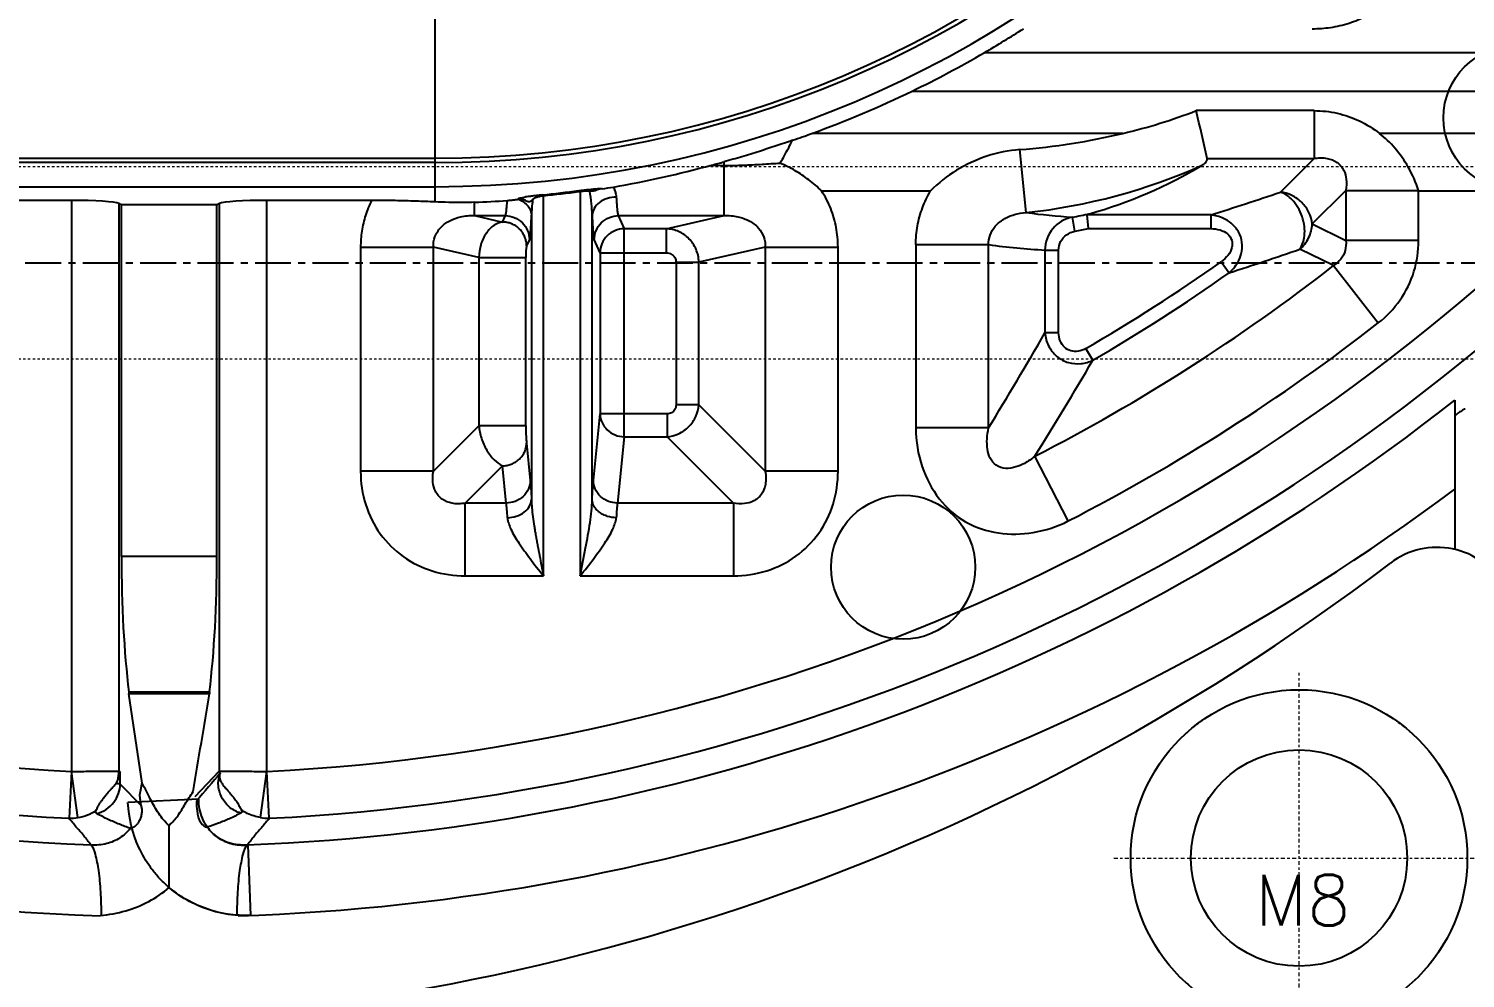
# Model space of a CAD drawing. Header units: millimetres. Extents: x 2588 to 3182, y 1243 to 1719.
# Drawn here: x 2833.5 to 2893.3, y 1402.5 to 1441.9 of the extents above; entities that cross this region are included whole.
import ezdxf

# ---------------------------------------------------------------- set-up
doc = ezdxf.new("R2010")
doc.units = ezdxf.units.MM
doc.linetypes.add('CENTER', pattern=[0.6, 0.375, -0.075, 0.075, -0.075])
doc.linetypes.add('HIDDEN', pattern=[0.2, 0.1, -0.1])
doc.layers.add('21', color=7, linetype='Continuous')
doc.layers.add('cool', color=153, linetype='HIDDEN', lineweight=9)
doc.layers.add('screw', color=33, linetype='Continuous', lineweight=13)
doc.styles.get("Standard").update_dxf_attribs({"font": 'arial.ttf'})
doc.styles.add('TXT', font='txt.shx', dxfattribs={"bigfont": 'gbcbig.shx'})
doc.dimstyles.get("Standard").update_dxf_attribs({"dimtxt": 0.18, "dimasz": 0.18, "dimexe": 0.18, "dimexo": 0.0625, "dimgap": 0.09, "dimtad": 0, "dimtih": 1, "dimtoh": 1, "dimzin": 0, "dimdsep": 46, "dimtxsty": 'Standard', "dimcen": 0.09, "dimadec": 0, "dimazin": 0, "dimtfac": 1, "dimtofl": 0, "dimtmove": 0, "dimatfit": 3, "dimfxl": 0, "dimtolj": 1, "dimtzin": 0, "dimarcsym": 0})

# ---------------------------------------------------------------- blocks, each defined once
blk = doc.blocks.new('screw_m8_i')
at = {"layer": 'screw', "color": 1, "linetype": 'CENTER', "ltscale": 0.435384}
for p, q in [((0, -7.7), (0, 7.7)), ((-7.7, 0), (7.7, 0))]:
    blk.add_line(p, q, dxfattribs=at)
at = {"layer": 'screw', "color": 8, "linetype": 'HIDDEN', "ltscale": 0.435384}
blk.add_circle((0, 0), 7, dxfattribs=at)
at = {"layer": 'screw'}
blk.add_circle((0, 0), 4.5, dxfattribs=at)
at = {"layer": 'screw', "color": 6, "style": 'TXT'}
blk.add_text('M8', height=2.1, dxfattribs=at).set_placement((-1.82, -2.8))
blk = doc.blocks.new('*D39')
at = {"color": 4, "lineweight": -2, "transparency": 16777216}
blk.add_line((2833.383, 1335.879), (2833.383, 1325.714), dxfattribs=at)
at = {"layer": 'Defpoints', "color": 0, "transparency": 16777216}
for p in [(2833.383, 1489.21), (2833.383, 1335.879), (2833.383, 1325.714)]:
    blk.add_point(p, dxfattribs=at)
at = {"color": 6, "transparency": 16777216, "insert": (2833.383, 1319.229), "char_height": 5, "attachment_point": 5, "rotation": 90}
blk.add_mtext('\\A1;0.00', dxfattribs=at)

msp = doc.modelspace()

# ---------------------------------------------------------------- linework, layer by layer
at = {"color": 6, "linetype": 'Continuous'}
for p, q in [((2850.443, 1445.357), (2850.443, 1434.744)), ((2903.1, 1440.948), (2873.283, 1440.948)), ((2870.281, 1439.353), (2903.099, 1439.353)), ((2887.001, 1438.54), (2882.101, 1438.54)), ((2887.001, 1438.54), (2887.001, 1436.547)), ((2879.051, 1437.594), (2866.122, 1437.594)), ((2901.267, 1437.594), (2889.724, 1437.594)), ((2875.034, 1434.302), (2874.76, 1436.919)), ((2806.223, 1436.56), (2850.443, 1436.56)), ((2850.443, 1436.382), (2806.223, 1436.382)), ((2861.948, 1436.274), (2862.463, 1436.262)), ((2862.463, 1434.173), (2862.463, 1436.411)), ((2882.552, 1436.547), (2887.001, 1436.547)), ((2885.604, 1435.15), (2887.001, 1436.547)), ((2806.223, 1435.377), (2850.443, 1435.377)), ((2854.903, 1434.996), (2854.899, 1435.038)), ((2856.424, 1435.215), (2856.429, 1435.174)), ((2856.482, 1435.182), (2856.482, 1419.19)), ((2866.524, 1435.201), (2871.055, 1435.201)), ((2888.325, 1435.224), (2886.927, 1433.826)), ((2888.325, 1435.224), (2891.35, 1435.224)), ((2888.325, 1435.224), (2888.325, 1433.14)), ((2891.35, 1433.14), (2891.35, 1435.224)), ((2891.35, 1435.201), (2898.126, 1435.201)), ((2835.323, 1434.806), (2830.97, 1434.806)), ((2835.323, 1434.806), (2835.323, 1411.058)), ((2837.303, 1434.675), (2837.403, 1434.63)), ((2837.303, 1411.066), (2837.303, 1434.675)), ((2837.403, 1434.63), (2841.372, 1434.63)), ((2837.403, 1419.993), (2837.403, 1434.63)), ((2841.372, 1434.63), (2841.473, 1434.675)), ((2841.372, 1419.993), (2841.372, 1434.63)), ((2841.473, 1434.675), (2841.473, 1411.066)), ((2847.806, 1434.806), (2843.452, 1434.806)), ((2843.452, 1411.058), (2843.452, 1434.806)), ((2852.09, 1434.173), (2852.09, 1434.727)), ((2853.905, 1434.874), (2853.908, 1434.856)), ((2854.956, 1419.19), (2854.956, 1435.003)), ((2852.09, 1434.173), (2853.372, 1434.173)), ((2852.09, 1434.173), (2853.254, 1433.906)), ((2853.254, 1433.906), (2853.372, 1434.173)), ((2854.456, 1434.19), (2854.456, 1422.362)), ((2856.981, 1422.362), (2856.981, 1434.19)), ((2858.065, 1434.173), (2862.463, 1434.173)), ((2858.065, 1434.173), (2858.309, 1433.623)), ((2860.058, 1433.623), (2862.463, 1434.173)), ((2877.059, 1433.522), (2876.951, 1434.11)), ((2882.706, 1434.2), (2877.564, 1434.2)), ((2877.623, 1433.632), (2877.564, 1434.2)), ((2882.706, 1434.2), (2882.706, 1433.632)), ((2860.058, 1433.623), (2858.309, 1433.623)), ((2858.309, 1424.978), (2858.309, 1433.623)), ((2860.058, 1433.623), (2860.058, 1432.626)), ((2877.623, 1433.632), (2882.706, 1433.632)), ((2886.927, 1433.826), (2888.325, 1433.14)), ((2847.349, 1432.866), (2850.375, 1432.866)), ((2847.349, 1432.866), (2847.349, 1423.539)), ((2852.271, 1432.433), (2850.375, 1432.866)), ((2850.375, 1423.539), (2850.375, 1432.866)), ((2854.372, 1433.176), (2854.254, 1432.91)), ((2857.31, 1432.626), (2857.066, 1433.176)), ((2864.178, 1432.866), (2861.416, 1432.235)), ((2864.178, 1432.866), (2867.204, 1432.866)), ((2864.178, 1432.866), (2864.178, 1423.539)), ((2867.204, 1423.539), (2867.204, 1432.866)), ((2870.438, 1432.966), (2873.464, 1432.966)), ((2870.438, 1432.966), (2870.438, 1425.341)), ((2873.464, 1425.341), (2873.464, 1432.966)), ((2875.811, 1432.741), (2876.379, 1432.741)), ((2875.811, 1432.741), (2875.811, 1429.3)), ((2876.379, 1429.3), (2876.379, 1432.741)), ((2887.814, 1432.096), (2886.408, 1432.775)), ((2891.35, 1433.14), (2888.325, 1433.14)), ((2852.271, 1432.433), (2854.216, 1432.433)), ((2852.271, 1432.433), (2852.271, 1425.435)), ((2854.216, 1425.435), (2854.216, 1432.433)), ((2857.31, 1432.626), (2860.058, 1432.626)), ((2857.31, 1432.626), (2857.31, 1425.923)), ((2860.47, 1432.235), (2861.416, 1432.235)), ((2860.47, 1432.235), (2860.47, 1426.301)), ((2861.416, 1426.301), (2861.416, 1432.235)), ((2883.142, 1432.258), (2883.469, 1431.795)), ((2887.814, 1432.096), (2889.674, 1429.709)), ((2876.379, 1429.3), (2875.811, 1429.3)), ((2877.8, 1428.156), (2877.515, 1428.646)), ((2861.416, 1426.301), (2860.47, 1426.301)), ((2861.416, 1426.301), (2864.178, 1423.539)), ((2892.858, 1426.498), (2892.858, 1420.29)), ((2857.03, 1423.161), (2857.31, 1425.923)), ((2860.092, 1425.923), (2857.31, 1425.923)), ((2860.092, 1425.923), (2860.092, 1424.978)), ((2850.375, 1423.539), (2852.271, 1425.435)), ((2854.216, 1425.435), (2852.271, 1425.435)), ((2858.309, 1424.978), (2858.029, 1422.215)), ((2858.309, 1424.978), (2860.092, 1424.978)), ((2862.855, 1422.215), (2860.092, 1424.978)), ((2873.464, 1425.341), (2870.438, 1425.341)), ((2854.25, 1424.713), (2854.408, 1423.161)), ((2853.251, 1423.768), (2851.699, 1422.215)), ((2853.408, 1422.215), (2853.251, 1423.768)), ((2876.775, 1421.472), (2875.392, 1424.164)), ((2850.375, 1423.539), (2847.349, 1423.539)), ((2867.204, 1423.539), (2864.178, 1423.539)), ((2853.408, 1422.215), (2851.699, 1422.215)), ((2851.699, 1419.19), (2851.699, 1422.215)), ((2862.855, 1422.215), (2858.029, 1422.215)), ((2862.855, 1422.215), (2862.855, 1419.19)), ((2841.372, 1419.993), (2837.403, 1419.993)), ((2851.699, 1419.19), (2854.956, 1419.19)), ((2856.482, 1419.19), (2862.855, 1419.19)), ((2837.709, 1414.362), (2841.066, 1414.362)), ((2837.709, 1414.362), (2837.709, 1414.284)), ((2841.066, 1414.284), (2837.709, 1414.284)), ((2838.259, 1410.564), (2837.709, 1414.284)), ((2841.066, 1414.362), (2841.066, 1414.284)), ((2835.321, 1411.058), (2835.226, 1409.104)), ((2835.592, 1409.134), (2835.323, 1411.058)), ((2837.303, 1411.066), (2837.355, 1411)), ((2837.355, 1410.531), (2837.355, 1411)), ((2843.183, 1409.137), (2843.452, 1411.058)), ((2843.549, 1409.104), (2843.454, 1411.058)), ((2837.355, 1410.531), (2838.226, 1409.631))]:
    msp.add_line(p, q, dxfattribs=at)
at = {"color": 7, "linetype": 'Continuous'}
for p, q in [((2840.475, 1410.018), (2841.473, 1411.066)), ((2840.619, 1409.898), (2837.673, 1409.757)), ((2842.653, 1408.001), (2842.775, 1405.068))]:
    msp.add_line(p, q, dxfattribs=at)
at = {"color": 6, "linetype": 'Continuous'}
msp.add_lwpolyline([(2854.899, 1435.04), (2854.533, 1435), (2854.201, 1434.955)], dxfattribs=at)
for centre, radius in [((2895.383, 1438.24), 3), ((2869.913, 1419.55), 3), ((2886.376, 1407.453), 7), ((2886.376, 1407.453), 4.5)]:
    msp.add_circle(centre, radius, dxfattribs=at)
for centre, radius, start, end in [((2839.388, 1494.241), 86.814, 316.84438, 88.8719), ((2839.388, 1494.241), 85.826, 320.71572, 88.869), ((2850.443, 1480.171), 44.794, 270, 359.99999), ((2850.443, 1480.171), 43.789, 270, 0), ((2850.443, 1480.171), 43.61, 270, 0), ((2850.443, 1480.171), 45.389, 300.21353, 302.63252), ((2851.233, 1478.826), 43.829, 295.76063, 300.20527), ((2873.668, 1460.326), 23.361, 283.32289, 291.16125), ((2678.096, 1391.36), 209.39, 12.46276, 13.02183), ((2850.235, 1481.023), 46.244, 289.02782, 290.09274), ((2872.555, 1464.921), 28.089, 274.50351, 283.37272), ((2849.657, 1481.678), 47.038, 280.05138, 285.14717), ((2850.485, 1480.406), 45.597, 284.55957, 285.22963), ((2872.553, 1458.061), 23.888, 275.9618, 294.2187), ((2839.388, 1494.241), 83.282, 225.14633, 267.20266), ((2839.388, 1494.241), 83.282, 272.79734, 314.85367), ((2850.443, 1480.171), 45.352, 275.63875, 277.57834), ((2850.443, 1480.171), 45.393, 275.70619, 277.57842), ((2856.458, 1443.329), 8.091, 276.64421, 279.98658), ((2834.659, 1585.57), 158.813, 287.61018, 288.71043), ((2850.376, 1476.365), 41.674, 272.35691, 274.22827), ((2853.942, 1434.372), 0.504, 62.68974, 94.18356), ((2878.504, 1459.37), 25.307, 262.11784, 266.48106), ((2877.221, 1432.727), 1.41, 101.0368, 179.41428), ((2872.553, 1458.061), 24.351, 280.40607, 282.09853), ((2872.553, 1458.061), 24.949, 280.40607, 281.72584), ((2877.182, 1459.451), 26.745, 262.00864, 267.06263), ((2834.254, 1584.181), 160.137, 287.89859, 289.007), ((2839.388, 1494.241), 86.302, 225.62682, 267.84392), ((2839.388, 1494.241), 85.238, 226.49032, 267.20136), ((2839.388, 1494.241), 85.238, 272.79864, 313.50971), ((2839.388, 1494.241), 78.785, 297.19344, 307.9278), ((2839.388, 1494.241), 75.871, 300.16777, 305.21885), ((2839.388, 1494.241), 76.438, 300.16777, 305.21885), ((2839.388, 1494.241), 89.237, 225.62682, 268.15566), ((2839.388, 1494.241), 81.811, 297.19344, 307.9278), ((2721.588, 1518.07), 177.946, 328.59364, 330.07572), ((2723.367, 1518.579), 178.958, 328.15773, 329.65045), ((2839.388, 1494.241), 86.302, 272.15608, 308.28444), ((2839.388, 1494.241), 89.237, 271.84434, 306.81206), ((2892.119, 1417.176), 3.2, 29.3628, 127.32513), ((2833.358, 1494.241), 93.711, 232.70186, 307.32513), ((2835.326, 1411.144), 1.978, 346.63137, 357.74458), ((2835.237, 1411.169), 2.066, 279.90803, 302.58499), ((2835.247, 1411.121), 2.017, 269.39532, 279.85526), ((2843.528, 1411.121), 2.017, 260.14472, 270.60467), ((2833.358, 1494.241), 111.711, 233.55477, 306.46929)]:
    msp.add_arc(centre, radius, start, end, dxfattribs=at)
at = {"color": 7, "linetype": 'Continuous'}
msp.add_arc((2899.746, 1359.914), 77.452, 138.73818, 139.87491, dxfattribs=at)
at = {"color": 6, "linetype": 'Continuous'}
for centre, major_axis, ratio, start_param, end_param in [((2850.443, 1480.458), (0, 45.642), 0.99998, -2.790919, -2.691923), ((2872.553, 1453.501), (0, 19.951), 0.973528, -2.875699, -2.612754), ((2835.323, 1434.648), (2.01, 0), 0.078702, 0.174533, 1.570796), ((2843.452, 1434.648), (2.01, 0), 0.078702, 1.570796, 2.96706), ((2839.166, 1419.993), (0, 10), 0.176327, -4.712389, -4.114277), ((2839.609, 1419.993), (0, 10), 0.176327, -2.168909, -1.570796)]:
    msp.add_ellipse(centre, major_axis=major_axis, ratio=ratio, start_param=start_param, end_param=end_param, dxfattribs=at)
for points, knots in [([(2886.93, 1441.947), (2887.183, 1441.947), (2887.701, 1441.985), (2888.462, 1442.16), (2889.173, 1442.454), (2889.797, 1442.839), (2890.331, 1443.296), (2890.79, 1443.832), (2891.178, 1444.461), (2891.472, 1445.179), (2891.645, 1445.938), (2891.681, 1446.451), (2891.681, 1446.698)], [0, 0, 0, 0, 0.101243, 0.207278, 0.311362, 0.408018, 0.499665, 0.591828, 0.689541, 0.794718, 0.900878, 1, 1, 1, 1]), ([(2887.001, 1438.54), (2887.324, 1438.54), (2887.975, 1438.467), (2888.904, 1438.144), (2889.465, 1437.796), (2889.724, 1437.594)], [0, 0, 0, 0, 0.331319, 0.663418, 1, 1, 1, 1]), ([(2891.35, 1435.212), (2891.241, 1435.551), (2890.968, 1436.176), (2890.405, 1436.977), (2889.959, 1437.411), (2889.724, 1437.594)], [0, 0, 0, 0, 0.364983, 0.694844, 1, 1, 1, 1]), ([(2865.312, 1437.306), (2865.086, 1437.228), (2864.627, 1437.071), (2863.927, 1436.843), (2863.204, 1436.619), (2862.713, 1436.479), (2862.463, 1436.411)], [0, 0, 0, 0, 0.240242, 0.486655, 0.739652, 1, 1, 1, 1]), ([(2864.8, 1436.355), (2864.862, 1436.462), (2864.98, 1436.674), (2865.152, 1436.99), (2865.261, 1437.2), (2865.312, 1437.306)], [0, 0, 0, 0, 0.342165, 0.674136, 1, 1, 1, 1]), ([(2874.76, 1436.919), (2874.297, 1436.882), (2873.377, 1436.695), (2872.11, 1436.107), (2871.375, 1435.531), (2871.055, 1435.201)], [0, 0, 0, 0, 0.335156, 0.668796, 1, 1, 1, 1]), ([(2862.463, 1436.262), (2862.73, 1436.256), (2863.257, 1436.271), (2864.037, 1436.308), (2864.549, 1436.344), (2864.803, 1436.359)], [0, 0, 0, 0, 0.342239, 0.675009, 1, 1, 1, 1]), ([(2866.524, 1435.201), (2866.359, 1435.364), (2866.006, 1435.666), (2865.428, 1436.055), (2865.014, 1436.264), (2864.8, 1436.355)], [0, 0, 0, 0, 0.334172, 0.665762, 1, 1, 1, 1]), ([(2882.352, 1436.275), (2882.396, 1436.302), (2882.47, 1436.353), (2882.548, 1436.446), (2882.558, 1436.518), (2882.552, 1436.547)], [0, 0, 0, 0, 0.431863, 0.750814, 1, 1, 1, 1]), ([(2887.001, 1436.547), (2887.181, 1436.579), (2887.519, 1436.594), (2887.979, 1436.417), (2888.26, 1436.08), (2888.369, 1435.659), (2888.352, 1435.375), (2888.325, 1435.224)], [0, 0, 0, 0, 0.242115, 0.43618, 0.629762, 0.796712, 1, 1, 1, 1]), ([(2853.903, 1434.874), (2853.911, 1434.902), (2854.045, 1434.911), (2854.22, 1434.964), (2854.541, 1434.999), (2854.77, 1435.026), (2854.899, 1435.038)], [0, 0, 0, 0, 0.084378, 0.304706, 0.618029, 1, 1, 1, 1]), ([(2856.424, 1435.215), (2856.568, 1435.234), (2856.827, 1435.266), (2857.15, 1435.293), (2857.331, 1435.303), (2857.394, 1435.292)], [0, 0, 0, 0, 0.44791, 0.801667, 1, 1, 1, 1]), ([(2856.482, 1435.182), (2856.532, 1435.19), (2856.628, 1435.202), (2856.762, 1435.21), (2856.846, 1435.205), (2856.882, 1435.196)], [0, 0, 0, 0, 0.379287, 0.723555, 1, 1, 1, 1]), ([(2857.393, 1435.292), (2857.325, 1435.284), (2857.201, 1435.248), (2857.038, 1435.179), (2856.928, 1435.185), (2856.882, 1435.196)], [0, 0, 0, 0, 0.392722, 0.73009, 1, 1, 1, 1]), ([(2856.981, 1434.19), (2856.979, 1434.35), (2856.954, 1434.687), (2856.908, 1435.021), (2856.882, 1435.196)], [0, 0, 0, 0, 0.475705, 1, 1, 1, 1]), ([(2857.866, 1435.361), (2857.888, 1435.312), (2857.926, 1435.217), (2857.966, 1435.077), (2857.979, 1434.988), (2857.981, 1434.946)], [0, 0, 0, 0, 0.375595, 0.707098, 1, 1, 1, 1]), ([(2867.204, 1432.866), (2867.204, 1433.138), (2867.153, 1433.685), (2866.923, 1434.477), (2866.671, 1434.969), (2866.524, 1435.201)], [0, 0, 0, 0, 0.331752, 0.664655, 1, 1, 1, 1]), ([(2870.438, 1432.966), (2870.438, 1433.226), (2870.486, 1433.747), (2870.695, 1434.504), (2870.922, 1434.977), (2871.055, 1435.201)], [0, 0, 0, 0, 0.332779, 0.665943, 1, 1, 1, 1]), ([(2886.408, 1432.775), (2886.521, 1432.935), (2886.622, 1433.263), (2886.611, 1433.731), (2886.523, 1434.138), (2886.345, 1434.514), (2886.07, 1434.892), (2885.791, 1435.092), (2885.604, 1435.15)], [0, 0, 0, 0, 0.209626, 0.348725, 0.500005, 0.651284, 0.79038, 1, 1, 1, 1]), ([(2886.927, 1433.826), (2886.91, 1433.991), (2886.813, 1434.32), (2886.513, 1434.736), (2886.097, 1435.036), (2885.768, 1435.133), (2885.604, 1435.15)], [0, 0, 0, 0, 0.24677, 0.500032, 0.753278, 1, 1, 1, 1]), ([(2847.806, 1434.806), (2847.706, 1434.605), (2847.537, 1434.189), (2847.383, 1433.535), (2847.349, 1433.089), (2847.349, 1432.866)], [0, 0, 0, 0, 0.334849, 0.667893, 1, 1, 1, 1]), ([(2850.443, 1434.744), (2850.182, 1434.755), (2849.629, 1434.777), (2848.75, 1434.8), (2848.131, 1434.806), (2847.806, 1434.806)], [0, 0, 0, 0, 0.296345, 0.630119, 1, 1, 1, 1]), ([(2852.09, 1434.727), (2851.914, 1434.719), (2851.554, 1434.713), (2851.005, 1434.722), (2850.633, 1434.736), (2850.443, 1434.744)], [0, 0, 0, 0, 0.321473, 0.653789, 1, 1, 1, 1]), ([(2853.372, 1434.173), (2853.384, 1434.193), (2853.397, 1434.261), (2853.417, 1434.389), (2853.434, 1434.578), (2853.444, 1434.723), (2853.449, 1434.805)], [0, 0, 0, 0, 0.111021, 0.317179, 0.615023, 1, 1, 1, 1]), ([(2853.45, 1434.805), (2853.502, 1434.809), (2853.604, 1434.818), (2853.754, 1434.835), (2853.852, 1434.848), (2853.899, 1434.855)], [0, 0, 0, 0, 0.343261, 0.67989, 1, 1, 1, 1]), ([(2854.173, 1434.819), (2854.146, 1434.831), (2854.088, 1434.85), (2853.999, 1434.862), (2853.938, 1434.86), (2853.908, 1434.856)], [0, 0, 0, 0, 0.331938, 0.667251, 1, 1, 1, 1]), ([(2853.909, 1434.856), (2853.989, 1434.824), (2854.137, 1434.743), (2854.362, 1434.54), (2854.452, 1434.325), (2854.456, 1434.19)], [0, 0, 0, 0, 0.286489, 0.553933, 1, 1, 1, 1]), ([(2854.508, 1434.853), (2854.48, 1434.822), (2854.438, 1434.75), (2854.292, 1434.735), (2854.222, 1434.799), (2854.173, 1434.82)], [0, 0, 0, 0, 0.321347, 0.590188, 1, 1, 1, 1]), ([(2854.508, 1434.853), (2854.501, 1434.795), (2854.476, 1434.575), (2854.458, 1434.353), (2854.456, 1434.19)], [0, 0, 0, 0, 0.26521, 1, 1, 1, 1]), ([(2854.508, 1434.853), (2854.535, 1434.882), (2854.612, 1434.929), (2854.748, 1434.97), (2854.849, 1434.988), (2854.903, 1434.996)], [0, 0, 0, 0, 0.278004, 0.618672, 1, 1, 1, 1]), ([(2857.981, 1434.946), (2857.857, 1434.943), (2857.61, 1434.9), (2857.278, 1434.746), (2857.051, 1434.492), (2856.984, 1434.286), (2856.981, 1434.19)], [0, 0, 0, 0, 0.271395, 0.54426, 0.789177, 1, 1, 1, 1]), ([(2857.981, 1434.946), (2857.986, 1434.845), (2857.997, 1434.667), (2858.017, 1434.436), (2858.034, 1434.288), (2858.051, 1434.209), (2858.06, 1434.182), (2858.065, 1434.173)], [0, 0, 0, 0, 0.387453, 0.686657, 0.892209, 0.958434, 1, 1, 1, 1]), ([(2850.375, 1432.866), (2850.367, 1433.01), (2850.412, 1433.313), (2850.664, 1433.703), (2851.049, 1433.984), (2851.538, 1434.154), (2851.895, 1434.181), (2852.09, 1434.173)], [0, 0, 0, 0, 0.178851, 0.365644, 0.561373, 0.758659, 1, 1, 1, 1]), ([(2853.254, 1433.906), (2853.129, 1433.891), (2852.861, 1433.784), (2852.54, 1433.44), (2852.326, 1432.968), (2852.274, 1432.609), (2852.271, 1432.433)], [0, 0, 0, 0, 0.197654, 0.43658, 0.723113, 1, 1, 1, 1]), ([(2854.254, 1432.91), (2854.253, 1432.939), (2854.251, 1433), (2854.238, 1433.092), (2854.216, 1433.185), (2854.184, 1433.277), (2854.142, 1433.368), (2854.091, 1433.456), (2854.03, 1433.539), (2853.961, 1433.615), (2853.884, 1433.684), (2853.801, 1433.745), (2853.713, 1433.796), (2853.622, 1433.837), (2853.529, 1433.869), (2853.436, 1433.891), (2853.344, 1433.904), (2853.284, 1433.906), (2853.254, 1433.906)], [0, 0, 0, 0, 0.05723, 0.116398, 0.177338, 0.239841, 0.303659, 0.368504, 0.434057, 0.499978, 0.565914, 0.631511, 0.696425, 0.760333, 0.822943, 0.883999, 0.943287, 1, 1, 1, 1]), ([(2853.372, 1434.173), (2853.498, 1434.172), (2853.757, 1434.115), (2854.099, 1433.901), (2854.314, 1433.56), (2854.371, 1433.301), (2854.372, 1433.176)], [0, 0, 0, 0, 0.242666, 0.500406, 0.757887, 1, 1, 1, 1]), ([(2854.372, 1433.176), (2854.393, 1433.226), (2854.406, 1433.4), (2854.439, 1433.735), (2854.449, 1434.021), (2854.456, 1434.19)], [0, 0, 0, 0, 0.162831, 0.500859, 1, 1, 1, 1]), ([(2856.981, 1434.19), (2856.988, 1434.022), (2856.999, 1433.738), (2857.031, 1433.402), (2857.044, 1433.229), (2857.065, 1433.177)], [0, 0, 0, 0, 0.497079, 0.835041, 1, 1, 1, 1]), ([(2857.066, 1433.176), (2857.066, 1433.301), (2857.123, 1433.56), (2857.338, 1433.901), (2857.68, 1434.115), (2857.94, 1434.172), (2858.065, 1434.173)], [0, 0, 0, 0, 0.242114, 0.499595, 0.757335, 1, 1, 1, 1]), ([(2862.463, 1434.173), (2862.656, 1434.181), (2863.021, 1434.154), (2863.517, 1433.978), (2863.906, 1433.688), (2864.142, 1433.295), (2864.185, 1433.004), (2864.178, 1432.866)], [0, 0, 0, 0, 0.239968, 0.446783, 0.645441, 0.828991, 1, 1, 1, 1]), ([(2873.464, 1432.966), (2873.46, 1433.1), (2873.506, 1433.381), (2873.731, 1433.758), (2874.092, 1434.048), (2874.539, 1434.238), (2874.866, 1434.292), (2875.034, 1434.302)], [0, 0, 0, 0, 0.177813, 0.365455, 0.566767, 0.778381, 1, 1, 1, 1]), ([(2877.564, 1434.2), (2877.562, 1434.219), (2877.612, 1434.236), (2877.641, 1434.246), (2877.656, 1434.251)], [0, 0, 0, 0, 0.544166, 1, 1, 1, 1]), ([(2883.469, 1431.795), (2883.612, 1431.916), (2883.821, 1432.162), (2884.003, 1432.607), (2884.034, 1433.058), (2883.882, 1433.515), (2883.595, 1433.857), (2883.194, 1434.104), (2882.889, 1434.183), (2882.706, 1434.2)], [0, 0, 0, 0, 0.170743, 0.288157, 0.434712, 0.5735, 0.718369, 0.832428, 1, 1, 1, 1]), ([(2858.309, 1433.623), (2858.18, 1433.623), (2857.917, 1433.57), (2857.586, 1433.348), (2857.363, 1433.017), (2857.31, 1432.755), (2857.31, 1432.626)], [0, 0, 0, 0, 0.250182, 0.500402, 0.750386, 1, 1, 1, 1]), ([(2861.416, 1432.235), (2861.412, 1432.419), (2861.335, 1432.782), (2861.029, 1433.236), (2860.586, 1433.542), (2860.233, 1433.62), (2860.058, 1433.623)], [0, 0, 0, 0, 0.25924, 0.507375, 0.753274, 1, 1, 1, 1]), ([(2876.379, 1432.741), (2876.381, 1432.861), (2876.438, 1433.107), (2876.691, 1433.399), (2876.933, 1433.495), (2877.059, 1433.522)], [0, 0, 0, 0, 0.322511, 0.654381, 1, 1, 1, 1]), ([(2882.706, 1433.632), (2882.837, 1433.632), (2883.087, 1433.601), (2883.41, 1433.443), (2883.609, 1433.164), (2883.609, 1432.822), (2883.436, 1432.504), (2883.25, 1432.334), (2883.142, 1432.258)], [0, 0, 0, 0, 0.186378, 0.352214, 0.499216, 0.646556, 0.812971, 1, 1, 1, 1]), ([(2854.254, 1432.91), (2854.25, 1432.902), (2854.245, 1432.881), (2854.238, 1432.843), (2854.233, 1432.803), (2854.229, 1432.766), (2854.226, 1432.734), (2854.224, 1432.701), (2854.222, 1432.665), (2854.22, 1432.628), (2854.218, 1432.59), (2854.217, 1432.551), (2854.216, 1432.51), (2854.216, 1432.47), (2854.216, 1432.444), (2854.216, 1432.433)], [0, 0, 0, 0, 0.053376, 0.134729, 0.241119, 0.3027, 0.369321, 0.440373, 0.515078, 0.592755, 0.672683, 0.754127, 0.836334, 0.93062, 1, 1, 1, 1]), ([(2888.325, 1433.14), (2888.34, 1433), (2888.322, 1432.719), (2888.135, 1432.346), (2887.928, 1432.166), (2887.814, 1432.096)], [0, 0, 0, 0, 0.345544, 0.671579, 1, 1, 1, 1]), ([(2889.674, 1429.709), (2890.019, 1429.981), (2890.635, 1430.624), (2891.22, 1431.823), (2891.348, 1432.703), (2891.35, 1433.14)], [0, 0, 0, 0, 0.333989, 0.667148, 1, 1, 1, 1]), ([(2860.058, 1432.626), (2860.13, 1432.623), (2860.275, 1432.591), (2860.433, 1432.439), (2860.469, 1432.301), (2860.47, 1432.235)], [0, 0, 0, 0, 0.347606, 0.681664, 1, 1, 1, 1]), ([(2875.811, 1429.3), (2875.824, 1429.112), (2875.932, 1428.741), (2876.279, 1428.287), (2876.777, 1428.029), (2877.311, 1427.99), (2877.65, 1428.082), (2877.8, 1428.156)], [0, 0, 0, 0, 0.209795, 0.417306, 0.618812, 0.813297, 1, 1, 1, 1]), ([(2877.515, 1428.646), (2877.417, 1428.592), (2877.212, 1428.512), (2876.885, 1428.527), (2876.604, 1428.683), (2876.417, 1428.96), (2876.381, 1429.184), (2876.379, 1429.3)], [0, 0, 0, 0, 0.20805, 0.400067, 0.588888, 0.784453, 1, 1, 1, 1]), ([(2860.47, 1426.301), (2860.468, 1426.235), (2860.438, 1426.101), (2860.291, 1425.955), (2860.158, 1425.925), (2860.092, 1425.923)], [0, 0, 0, 0, 0.338299, 0.665828, 1, 1, 1, 1]), ([(2860.092, 1424.978), (2860.258, 1424.99), (2860.592, 1425.077), (2861.017, 1425.374), (2861.316, 1425.8), (2861.404, 1426.135), (2861.416, 1426.301)], [0, 0, 0, 0, 0.245544, 0.499207, 0.753279, 1, 1, 1, 1]), ([(2893.291, 1426.129), (2893.252, 1426.117), (2893.162, 1426.07), (2893.019, 1425.978), (2892.914, 1425.9), (2892.858, 1425.856)], [0, 0, 0, 0, 0.237473, 0.583895, 1, 1, 1, 1]), ([(2857.31, 1425.923), (2857.311, 1425.8), (2857.367, 1425.551), (2857.592, 1425.238), (2857.922, 1425.029), (2858.18, 1424.979), (2858.309, 1424.978)], [0, 0, 0, 0, 0.243194, 0.491094, 0.744203, 1, 1, 1, 1]), ([(2852.271, 1425.435), (2852.283, 1425.26), (2852.357, 1424.901), (2852.577, 1424.416), (2852.876, 1424.018), (2853.126, 1423.831), (2853.251, 1423.768)], [0, 0, 0, 0, 0.262298, 0.542207, 0.790248, 1, 1, 1, 1]), ([(2854.216, 1425.435), (2854.216, 1425.421), (2854.216, 1425.394), (2854.216, 1425.352), (2854.217, 1425.307), (2854.219, 1425.245), (2854.221, 1425.164), (2854.225, 1425.067), (2854.231, 1424.97), (2854.238, 1424.852), (2854.245, 1424.767), (2854.25, 1424.713)], [0, 0, 0, 0, 0.055177, 0.113825, 0.175458, 0.239561, 0.373028, 0.509768, 0.645086, 0.774599, 1, 1, 1, 1]), ([(2870.438, 1425.341), (2870.438, 1424.796), (2870.612, 1423.741), (2871.333, 1422.361), (2872.453, 1421.347), (2873.869, 1420.894), (2875.361, 1420.923), (2876.322, 1421.239), (2876.775, 1421.472)], [0, 0, 0, 0, 0.181216, 0.348349, 0.509935, 0.66995, 0.830442, 1, 1, 1, 1]), ([(2875.392, 1424.164), (2875.255, 1424.054), (2875.002, 1423.88), (2874.592, 1423.697), (2874.182, 1423.629), (2873.768, 1423.749), (2873.512, 1424.078), (2873.402, 1424.47), (2873.392, 1424.899), (2873.433, 1425.192), (2873.464, 1425.341)], [0, 0, 0, 0, 0.15452, 0.2673, 0.392378, 0.513561, 0.62515, 0.741559, 0.866188, 1, 1, 1, 1]), ([(2853.251, 1423.768), (2853.281, 1423.768), (2853.341, 1423.771), (2853.432, 1423.784), (2853.525, 1423.805), (2853.617, 1423.836), (2853.708, 1423.875), (2853.795, 1423.924), (2853.878, 1423.981), (2853.954, 1424.047), (2854.024, 1424.119), (2854.084, 1424.197), (2854.136, 1424.28), (2854.178, 1424.366), (2854.21, 1424.453), (2854.233, 1424.541), (2854.247, 1424.627), (2854.25, 1424.685), (2854.25, 1424.713)], [0, 0, 0, 0, 0.058363, 0.119076, 0.181514, 0.245398, 0.310404, 0.376178, 0.44234, 0.508508, 0.574307, 0.639385, 0.703425, 0.766151, 0.827334, 0.886789, 0.944377, 1, 1, 1, 1]), ([(2847.349, 1423.539), (2847.349, 1423.07), (2847.486, 1422.142), (2848.107, 1420.897), (2849.081, 1419.931), (2850.32, 1419.323), (2851.236, 1419.19), (2851.699, 1419.19)], [0, 0, 0, 0, 0.206016, 0.403784, 0.60081, 0.797027, 1, 1, 1, 1]), ([(2851.699, 1422.215), (2851.518, 1422.183), (2851.18, 1422.168), (2850.72, 1422.345), (2850.44, 1422.683), (2850.33, 1423.103), (2850.348, 1423.387), (2850.375, 1423.539)], [0, 0, 0, 0, 0.242115, 0.43618, 0.629762, 0.796712, 1, 1, 1, 1]), ([(2854.408, 1423.161), (2854.406, 1423.042), (2854.347, 1422.795), (2854.129, 1422.473), (2853.79, 1422.271), (2853.533, 1422.217), (2853.408, 1422.215)], [0, 0, 0, 0, 0.236014, 0.491001, 0.751725, 1, 1, 1, 1]), ([(2854.408, 1423.161), (2854.419, 1423.05), (2854.437, 1422.784), (2854.45, 1422.517), (2854.456, 1422.362)], [0, 0, 0, 0, 0.417361, 1, 1, 1, 1]), ([(2856.981, 1422.362), (2856.988, 1422.517), (2857, 1422.784), (2857.019, 1423.05), (2857.03, 1423.161)], [0, 0, 0, 0, 0.582639, 1, 1, 1, 1]), ([(2858.029, 1422.215), (2857.904, 1422.217), (2857.648, 1422.271), (2857.309, 1422.473), (2857.091, 1422.795), (2857.031, 1423.042), (2857.03, 1423.161)], [0, 0, 0, 0, 0.248275, 0.508999, 0.763986, 1, 1, 1, 1]), ([(2864.178, 1423.539), (2864.21, 1423.359), (2864.225, 1423.021), (2864.048, 1422.561), (2863.711, 1422.28), (2863.29, 1422.171), (2863.006, 1422.188), (2862.855, 1422.215)], [0, 0, 0, 0, 0.242115, 0.43618, 0.629762, 0.796712, 1, 1, 1, 1]), ([(2862.855, 1419.19), (2863.324, 1419.19), (2864.251, 1419.326), (2865.496, 1419.947), (2866.462, 1420.921), (2867.071, 1422.16), (2867.204, 1423.076), (2867.204, 1423.539)], [0, 0, 0, 0, 0.206016, 0.403784, 0.60081, 0.797027, 1, 1, 1, 1]), ([(2853.457, 1421.607), (2853.451, 1421.725), (2853.438, 1421.928), (2853.42, 1422.131), (2853.408, 1422.215)], [0, 0, 0, 0, 0.582338, 1, 1, 1, 1]), ([(2853.457, 1421.607), (2853.58, 1421.609), (2853.827, 1421.652), (2854.16, 1421.806), (2854.386, 1422.06), (2854.453, 1422.266), (2854.456, 1422.362)], [0, 0, 0, 0, 0.271395, 0.54426, 0.789177, 1, 1, 1, 1]), ([(2854.456, 1422.363), (2854.458, 1422.248), (2854.471, 1422.009), (2854.512, 1421.642), (2854.559, 1421.323), (2854.602, 1421.06), (2854.637, 1420.856), (2854.673, 1420.651), (2854.724, 1420.376), (2854.817, 1419.888), (2854.9, 1419.47), (2854.956, 1419.19)], [0, 0, 0, 0, 0.107167, 0.222481, 0.344601, 0.407738, 0.471987, 0.536843, 0.601964, 0.733126, 1, 1, 1, 1]), ([(2856.482, 1419.19), (2856.556, 1419.577), (2856.708, 1420.315), (2856.892, 1421.37), (2856.978, 1422.044), (2856.981, 1422.362)], [0, 0, 0, 0, 0.368189, 0.702994, 1, 1, 1, 1]), ([(2857.981, 1421.607), (2857.858, 1421.609), (2857.671, 1421.638), (2857.44, 1421.73), (2857.281, 1421.827), (2857.151, 1421.946), (2857.055, 1422.08), (2856.997, 1422.221), (2856.983, 1422.316), (2856.981, 1422.362)], [0, 0, 0, 0, 0.268075, 0.407036, 0.542893, 0.671627, 0.790812, 0.899944, 1, 1, 1, 1]), ([(2858.029, 1422.215), (2858.018, 1422.131), (2858, 1421.928), (2857.987, 1421.725), (2857.981, 1421.607)], [0, 0, 0, 0, 0.417662, 1, 1, 1, 1]), ([(2853.457, 1421.607), (2853.475, 1421.443), (2853.603, 1421.071), (2853.948, 1420.519), (2854.416, 1419.88), (2854.763, 1419.427), (2854.956, 1419.19)], [0, 0, 0, 0, 0.172557, 0.402556, 0.680639, 1, 1, 1, 1]), ([(2856.482, 1419.19), (2856.674, 1419.426), (2857.022, 1419.879), (2857.489, 1420.518), (2857.834, 1421.071), (2857.962, 1421.443), (2857.981, 1421.607)], [0, 0, 0, 0, 0.319166, 0.597223, 0.827241, 1, 1, 1, 1]), ([(2835.323, 1411.058), (2835.553, 1411.058), (2835.984, 1411.059), (2836.564, 1411.06), (2836.994, 1411.063), (2837.223, 1411.064), (2837.303, 1411.066)], [0, 0, 0, 0, 0.348058, 0.653102, 0.879242, 1, 1, 1, 1]), ([(2836.35, 1409.428), (2836.364, 1409.456), (2836.392, 1409.516), (2836.438, 1409.609), (2836.496, 1409.711), (2836.571, 1409.826), (2836.665, 1409.953), (2836.77, 1410.088), (2836.878, 1410.216), (2836.98, 1410.325), (2837.063, 1410.417), (2837.129, 1410.494), (2837.166, 1410.543), (2837.183, 1410.565)], [0, 0, 0, 0, 0.067193, 0.13992, 0.220248, 0.315222, 0.429847, 0.554885, 0.678054, 0.784811, 0.870781, 0.940641, 1, 1, 1, 1]), ([(2837.183, 1410.567), (2837.192, 1410.578), (2837.209, 1410.603), (2837.231, 1410.643), (2837.244, 1410.672), (2837.25, 1410.686)], [0, 0, 0, 0, 0.314197, 0.65725, 1, 1, 1, 1]), ([(2837.184, 1410.567), (2837.219, 1410.562), (2837.276, 1410.552), (2837.334, 1410.539), (2837.355, 1410.531)], [0, 0, 0, 0, 0.601484, 1, 1, 1, 1]), ([(2837.25, 1410.686), (2837.266, 1410.72), (2837.295, 1410.789), (2837.33, 1410.893), (2837.348, 1410.964), (2837.355, 1411)], [0, 0, 0, 0, 0.338816, 0.672135, 1, 1, 1, 1]), ([(2838.226, 1409.63), (2838.223, 1409.653), (2838.216, 1409.698), (2838.207, 1409.762), (2838.199, 1409.822), (2838.192, 1409.877), (2838.185, 1409.927), (2838.179, 1409.971), (2838.172, 1410.01), (2838.167, 1410.05), (2838.171, 1410.088), (2838.178, 1410.124), (2838.184, 1410.16), (2838.191, 1410.198), (2838.199, 1410.238), (2838.208, 1410.282), (2838.217, 1410.33), (2838.226, 1410.382), (2838.237, 1410.438), (2838.248, 1410.5), (2838.255, 1410.542), (2838.259, 1410.564)], [0, 0, 0, 0, 0.073473, 0.141803, 0.206075, 0.26556, 0.319175, 0.365176, 0.405419, 0.446349, 0.490018, 0.525968, 0.56422, 0.604758, 0.648311, 0.695384, 0.746615, 0.80237, 0.862767, 0.928287, 1, 1, 1, 1]), ([(2839.385, 1408.812), (2839.221, 1408.952), (2838.927, 1409.296), (2838.602, 1409.914), (2838.387, 1410.346), (2838.259, 1410.564)], [0, 0, 0, 0, 0.309697, 0.637262, 1, 1, 1, 1]), ([(2842.366, 1409.318), (2842.276, 1409.345), (2842.1, 1409.42), (2841.868, 1409.585), (2841.681, 1409.789), (2841.551, 1410.008), (2841.473, 1410.219), (2841.439, 1410.388), (2841.431, 1410.5), (2841.425, 1410.694), (2841.472, 1410.855), (2841.525, 1410.994)], [0, 0, 0, 0, 0.134004, 0.269451, 0.403974, 0.524719, 0.629992, 0.722686, 0.769681, 0.788885, 1, 1, 1, 1]), ([(2841.479, 1411.011), (2841.489, 1410.891), (2841.463, 1410.737), (2841.554, 1410.602), (2841.587, 1410.543), (2841.635, 1410.478), (2841.695, 1410.405), (2841.771, 1410.319), (2841.863, 1410.216), (2841.972, 1410.09), (2842.094, 1409.943), (2842.211, 1409.777), (2842.309, 1409.609), (2842.362, 1409.498), (2842.394, 1409.451)], [0, 0, 0, 0, 0.195771, 0.224659, 0.262148, 0.305065, 0.35551, 0.416221, 0.490234, 0.580021, 0.685507, 0.800162, 0.908105, 1, 1, 1, 1]), ([(2841.473, 1411.066), (2841.54, 1411.064), (2841.757, 1411.063), (2842.18, 1411.06), (2842.772, 1411.059), (2843.215, 1411.058), (2843.452, 1411.058)], [0, 0, 0, 0, 0.102672, 0.328563, 0.641121, 1, 1, 1, 1]), ([(2836.378, 1409.298), (2836.515, 1409.336), (2836.778, 1409.462), (2837.194, 1409.839), (2837.347, 1410.263), (2837.355, 1410.531)], [0, 0, 0, 0, 0.254631, 0.516149, 1, 1, 1, 1]), ([(2836.378, 1409.299), (2836.365, 1409.306), (2836.339, 1409.326), (2836.328, 1409.378), (2836.341, 1409.411), (2836.35, 1409.428)], [0, 0, 0, 0, 0.31346, 0.610048, 1, 1, 1, 1]), ([(2838.222, 1409.631), (2838.231, 1409.583), (2838.257, 1409.48), (2838.245, 1409.318), (2838.213, 1409.156), (2838.155, 1409.009), (2838.078, 1408.886), (2837.991, 1408.791), (2837.905, 1408.725), (2837.831, 1408.692), (2837.783, 1408.682), (2837.766, 1408.688)], [0, 0, 0, 0, 0.126808, 0.271326, 0.415643, 0.550942, 0.676341, 0.787662, 0.882152, 0.953265, 1, 1, 1, 1]), ([(2842.386, 1409.454), (2842.397, 1409.436), (2842.412, 1409.401), (2842.406, 1409.346), (2842.38, 1409.325), (2842.366, 1409.318)], [0, 0, 0, 0, 0.406747, 0.701086, 1, 1, 1, 1]), ([(2843.183, 1409.134), (2843.088, 1409.15), (2842.901, 1409.196), (2842.633, 1409.304), (2842.466, 1409.4), (2842.386, 1409.454)], [0, 0, 0, 0, 0.333723, 0.667524, 1, 1, 1, 1]), ([(2835.667, 1408.577), (2835.615, 1408.635), (2835.513, 1408.75), (2835.37, 1408.929), (2835.274, 1409.045), (2835.226, 1409.104)], [0, 0, 0, 0, 0.340233, 0.669935, 1, 1, 1, 1]), ([(2837.766, 1408.688), (2837.614, 1408.74), (2837.306, 1408.854), (2836.842, 1409.058), (2836.534, 1409.215), (2836.378, 1409.299)], [0, 0, 0, 0, 0.315898, 0.65029, 1, 1, 1, 1]), ([(2842.366, 1409.318), (2842.212, 1409.238), (2841.906, 1409.088), (2841.448, 1408.897), (2841.142, 1408.796), (2840.993, 1408.747)], [0, 0, 0, 0, 0.350406, 0.685143, 1, 1, 1, 1]), ([(2843.549, 1409.104), (2843.502, 1409.045), (2843.406, 1408.929), (2843.262, 1408.75), (2843.161, 1408.635), (2843.108, 1408.577)], [0, 0, 0, 0, 0.330065, 0.659767, 1, 1, 1, 1]), ([(2836.141, 1408), (2836.089, 1408.064), (2835.986, 1408.191), (2835.832, 1408.387), (2835.723, 1408.513), (2835.667, 1408.577)], [0, 0, 0, 0, 0.329651, 0.659685, 1, 1, 1, 1]), ([(2837.766, 1408.688), (2837.647, 1408.533), (2837.352, 1408.26), (2836.782, 1408.011), (2836.358, 1407.981), (2836.141, 1407.999)], [0, 0, 0, 0, 0.318782, 0.644284, 1, 1, 1, 1]), ([(2843.108, 1408.577), (2843.052, 1408.513), (2842.943, 1408.387), (2842.789, 1408.191), (2842.686, 1408.064), (2842.634, 1408)], [0, 0, 0, 0, 0.340315, 0.670349, 1, 1, 1, 1]), ([(2836.141, 1408), (2836.231, 1407.891), (2836.341, 1407.522), (2836.465, 1406.876), (2836.541, 1406.014), (2836.559, 1405.384), (2836.56, 1405.049)], [0, 0, 0, 0, 0.140682, 0.369487, 0.665522, 1, 1, 1, 1]), ([(2836.516, 1405.061), (2836.877, 1405.094), (2837.577, 1405.217), (2838.555, 1405.613), (2839.126, 1406.003), (2839.388, 1406.225)], [0, 0, 0, 0, 0.345638, 0.673375, 1, 1, 1, 1])]:
    msp.add_open_spline(points, degree=3, knots=knots, dxfattribs=at)
for points in [[(2856.429, 1435.174), (2856.441, 1435.176), (2856.453, 1435.177), (2856.464, 1435.179)], [(2854.903, 1434.996), (2854.915, 1434.998), (2854.926, 1435), (2854.938, 1435.001)], [(2886.408, 1432.775), (2886.56, 1432.904), (2886.809, 1433.231), (2886.917, 1433.627), (2886.927, 1433.826)], [(2840.386, 1410.22), (2840.487, 1410.899), (2840.726, 1412.252), (2840.966, 1413.605), (2841.066, 1414.284)]]:
    msp.add_open_spline(points, degree=3, dxfattribs=at)
at = {"color": 7, "linetype": 'Continuous'}
for points, knots in [([(2839.385, 1408.812), (2839.521, 1408.938), (2839.777, 1409.215), (2840.055, 1409.724), (2840.275, 1410.05), (2840.386, 1410.22)], [0, 0, 0, 0, 0.319868, 0.647869, 1, 1, 1, 1]), ([(2842.775, 1405.068), (2842.132, 1405.042), (2841.166, 1405.194), (2840.148, 1405.676), (2839.614, 1406.033), (2839.242, 1406.343), (2838.903, 1406.689), (2838.503, 1407.19), (2837.938, 1408.162), (2837.704, 1409.112), (2837.673, 1409.757)], [0, 0, 0, 0, 0.25, 0.375, 0.4375, 0.5, 0.5625, 0.625, 0.75, 1, 1, 1, 1]), ([(2840.523, 1409.829), (2840.508, 1409.683), (2840.548, 1409.461), (2840.578, 1409.167), (2840.664, 1408.969), (2840.783, 1408.825), (2840.889, 1408.743), (2840.974, 1408.732), (2840.993, 1408.747)], [0, 0, 0, 0, 0.339745, 0.514609, 0.685166, 0.83205, 0.941306, 1, 1, 1, 1]), ([(2842.653, 1408.001), (2842.391, 1407.976), (2841.987, 1408.018), (2841.567, 1408.204), (2841.351, 1408.346), (2841.202, 1408.47), (2841.068, 1408.611), (2840.91, 1408.818), (2840.692, 1409.227), (2840.618, 1409.631), (2840.619, 1409.898)], [0, 0, 0, 0, 0.251134, 0.374401, 0.435912, 0.497593, 0.559347, 0.621077, 0.745243, 1, 1, 1, 1]), ([(2839.386, 1406.223), (2839.388, 1406.536), (2839.387, 1407.136), (2839.386, 1407.998), (2839.385, 1408.547), (2839.387, 1408.81)], [0, 0, 0, 0, 0.362802, 0.695521, 1, 1, 1, 1]), ([(2840.971, 1408.74), (2841.092, 1408.571), (2841.392, 1408.277), (2841.979, 1408.013), (2842.413, 1407.981), (2842.634, 1407.999)], [0, 0, 0, 0, 0.327823, 0.648489, 1, 1, 1, 1]), ([(2842.215, 1405.049), (2842.216, 1405.383), (2842.234, 1406.013), (2842.31, 1406.873), (2842.434, 1407.52), (2842.543, 1407.891), (2842.634, 1408)], [0, 0, 0, 0, 0.334165, 0.629326, 0.858261, 1, 1, 1, 1]), ([(2842.259, 1405.061), (2841.898, 1405.093), (2841.197, 1405.216), (2840.219, 1405.612), (2839.648, 1406.003), (2839.388, 1406.225)], [0, 0, 0, 0, 0.345531, 0.67405, 1, 1, 1, 1])]:
    msp.add_open_spline(points, degree=3, knots=knots, dxfattribs=at)
at = {"layer": '21', "color": 1, "linetype": 'CENTER', "ltscale": 3.980655}
msp.add_line((2673.383, 1432.21), (2993.383, 1432.21), dxfattribs=at)
at = {"layer": 'cool', "ltscale": 0.932966}
for p, q in [((2687.713, 1436.21), (2979.053, 1436.21)), ((2687.713, 1428.21), (2979.053, 1428.21))]:
    msp.add_line(p, q, dxfattribs=at)

# ---------------------------------------------------------------- block references
at = {"layer": 'screw'}
msp.add_blockref('screw_m8_i', (2886.376, 1407.453), dxfattribs=at)

# ---------------------------------------------------------------- dimensions: what is measured, and where the dimension line sits
dim = msp.add_ordinate_dim(feature_location=(2833.383493523, 1335.87935097), offset=(0, -10.165092812), dtype=1, origin=(2833.383493523, 1489.210480591), dimstyle='Standard', override={"dimtxt": 5, "dimasz": 5, "dimexe": 0, "dimexo": 0, "dimgap": 0, "dimtih": 0, "dimtoh": 0, "dimzin": 0, "dimcen": 0, "dimclrd": 4, "dimclre": 4, "dimclrt": 6, "dimadec": 2, "dimtp": 0, "dimtm": 0, "dimtzin": 0})
dim.commit()
dim.dimension.update_dxf_attribs({"geometry": '*D39', "text_midpoint": (2833.383493523, 1319.228923915)})

doc.saveas('drawing.dxf')
